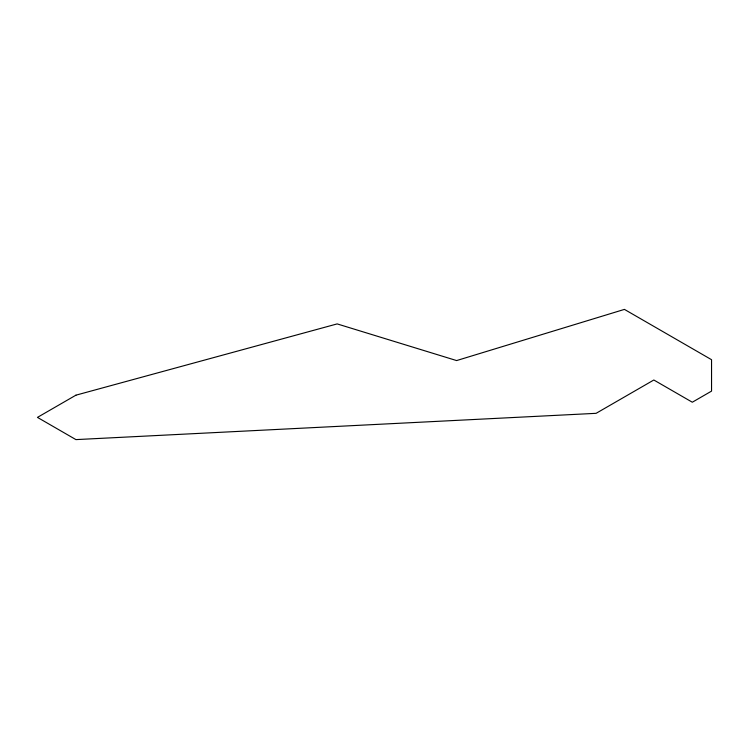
<?xml version="1.0" encoding="UTF-8"?>
<svg xmlns="http://www.w3.org/2000/svg" width="749" height="749" viewBox="0 0 749 749"><rect width="100%" height="100%" fill="white"/><g stroke="black" fill="none" stroke-linecap="round" stroke-linejoin="round"><path stroke-width="1.12" d="M75.93 395.172L37.45 417.39L75.93 439.607L596.11 413.326L653.83 380.005L692.31 402.222L711.55 391.109L711.55 359.698L624.432 309.393L456.618 360.569L337.162 323.905L75.93 395.172"/></g></svg>
